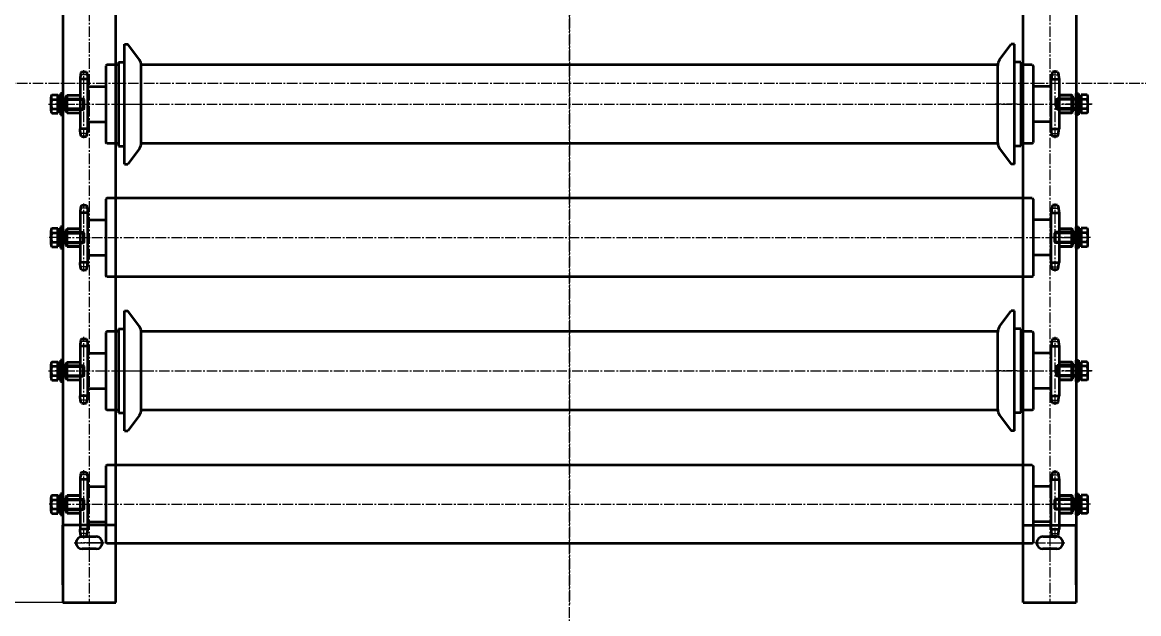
# Model space of a CAD drawing. Header units: millimetres. Extents: x -67280 to 67280, y -47520 to 47520.
# Drawn here: x -47868 to -46603, y -16093 to -15423 of the extents above; entities that cross this region are included whole.
import ezdxf

# ---------------------------------------------------------------- set-up
doc = ezdxf.new("R2010")
doc.units = ezdxf.units.MM
doc.linetypes.add('点画线', pattern=[18, 12, -2, 2, -2])
doc.layers.get('0').update_dxf_attribs({"lineweight": 35})
for name, color, linetype, lineweight in [('EB0', 7, 'Continuous', 35), ('EB0_1', 7, 'Continuous', 35), ('中心线层', 1, '点画线', 18), ('尺寸线层', 4, 'Continuous', 18), ('粗实线层', 7, 'Continuous', 35)]:
    doc.layers.add(name, color=color, linetype=linetype, lineweight=lineweight)
doc.styles.add('标准', font='', dxfattribs={"width": 0.667})
doc.styles.get('标准').set_extended_font_data('宋体')
doc.dimstyles.new('标准', dxfattribs={"dimscale": 160, "dimtxt": 2, "dimasz": 1, "dimexe": 1, "dimexo": 0, "dimgap": 1, "dimtad": 1, "dimdec": 1, "dimdsep": 46, "dimtxsty": '标准', "dimblk": '_CAXARROW', "dimcen": 0, "dimdle": 2, "dimaunit": 1, "dimadec": 0, "dimazin": 2, "dimtfac": 0.707107, "dimtdec": 3, "dimtmove": 0, "dimatfit": 3, "dimfxl": 0, "dimfrac": 2, "dimtolj": 1, "dimarcsym": 0})

# ---------------------------------------------------------------- blocks, each defined once
blk = doc.blocks.new('*X502')
at = {"layer": '尺寸线层', "linetype": 'Continuous', "lineweight": 18}
for points in [[(-51183.3, -14032.3), (-51163.3, -14192.3), (-51203.3, -14192.3)], [(-51183.3, -18397.3), (-51163.3, -18237.3), (-51203.3, -18237.3)]]:
    blk.add_hatch(color=0, dxfattribs=at).paths.add_polyline_path(points, flags=0)
at = {"layer": '尺寸线层', "color": 0}
for p, q in [((-46008, -14032.3), (-51343.3, -14032.3)), ((-46008, -18397.3), (-51343.3, -18397.3))]:
    blk.add_line(p, q, dxfattribs=at)
at = {"layer": '尺寸线层', "color": 0, "linetype": 'Continuous', "lineweight": 18}
blk.add_line((-51183.3, -14032.3), (-51183.3, -18397.3), dxfattribs=at)
at = {"layer": '尺寸线层', "color": 0, "insert": (-51503.3, -16214.8), "char_height": 320, "width": 1246.015, "attachment_point": 5, "rotation": 90, "line_spacing_factor": 1.15057, "style": '标准'}
blk.add_mtext('\\T1.1;4365', dxfattribs=at)
blk = doc.blocks.new('_CAXARROW')
blk.add_hatch(color=0).paths.add_polyline_path([(0, 0), (-1, 0.125), (-1, -0.125)], flags=0)
blk = doc.blocks.new('*X1348')
at = {"layer": 'EB0', "linetype": '点画线', "lineweight": 18}
for p, q in [((-550, -944.5), (-550, -867.5)), ((550, -944.5), (550, -867.5)), ((-545.5, -872.8), (-554.4, -872.8)), ((545.6, -872.8), (554.5, -872.8)), ((-590.1, -906), (-546.6, -906)), ((-573.5, -906), (-582.6, -906)), ((-572.9, -906), (592.1, -906)), ((-507, -906), (-482, -906)), ((507, -906), (482, -906)), ((592.1, -906), (548.6, -906)), ((573.5, -906), (582.6, -906)), ((-545.5, -939.2), (-554.4, -939.2)), ((545.6, -939.2), (554.5, -939.2)), ((-545.5, -1023.8), (-554.4, -1023.8)), ((-550, -1095.5), (-550, -1018.5)), ((545.6, -1023.8), (554.5, -1023.8)), ((550, -1095.5), (550, -1018.5)), ((-573.5, -1057), (-591.7, -1057)), ((-576.9, -1057), (588.1, -1057)), ((590.1, -1057), (546.6, -1057)), ((573.5, -1057), (582.6, -1057)), ((-545.5, -1090.2), (-554.4, -1090.2)), ((545.6, -1090.2), (554.5, -1090.2)), ((-545.5, -1174.8), (-554.4, -1174.8)), ((-550, -1246.5), (-550, -1169.5)), ((545.6, -1174.8), (554.5, -1174.8)), ((550, -1246.5), (550, -1169.5)), ((-590.1, -1208), (-546.6, -1208)), ((-573.5, -1208), (-582.6, -1208)), ((-572.9, -1208), (592.1, -1208)), ((-507, -1208), (-482, -1208)), ((507, -1208), (482, -1208)), ((592.1, -1208), (548.6, -1208)), ((573.5, -1208), (582.6, -1208)), ((-545.5, -1241.2), (-554.4, -1241.2)), ((545.6, -1241.2), (554.5, -1241.2)), ((-545.5, -1325.8), (-554.4, -1325.8)), ((-550, -1397.5), (-550, -1320.5)), ((545.6, -1325.8), (554.5, -1325.8)), ((550, -1397.5), (550, -1320.5)), ((-573.5, -1359), (-590.1, -1359)), ((-576.9, -1359), (588.1, -1359)), ((590.1, -1359), (546.6, -1359)), ((573.5, -1359), (582.6, -1359)), ((-545.5, -1392.2), (-554.4, -1392.2)), ((545.6, -1392.2), (554.5, -1392.2))]:
    blk.add_line(p, q, dxfattribs=at)
at = {"layer": 'EB0'}
for p, q in [((-586.3, -895.6), (-579.6, -895.6)), ((-579.6, -916.4), (-579.6, -895.6)), ((-579.6, -896.8), (-579.6, -915.2)), ((-576.5, -896.8), (-579.6, -896.8)), ((-576.5, -894), (-576.5, -918)), ((-574, -894), (-576.5, -894)), ((-576.5, -896.8), (-576.5, -915.2)), ((-574, -918), (-574, -894)), ((574, -918), (574, -894)), ((574, -894), (576.5, -894)), ((576.5, -894), (576.5, -918)), ((576.5, -896.8), (576.5, -915.2)), ((576.5, -896.8), (579.6, -896.8)), ((579.6, -916.4), (579.6, -895.6)), ((586.3, -895.6), (579.6, -895.6)), ((579.6, -896.8), (579.6, -915.2)), ((-587.1, -913.8), (-587.1, -898.2)), ((-586.3, -900.8), (-579.6, -900.8)), ((-579.6, -912), (-579.6, -900)), ((-579.6, -900), (-550.5, -900)), ((-576.5, -905.2), (-579.6, -904.4)), ((-576.9, -906.7), (-579.6, -906)), ((-576.5, -906.8), (-576.9, -906.7)), ((-574, -899.5), (-576.5, -899.5)), ((-570, -899.9), (-574, -899.9)), ((-571.6, -912), (-571.6, -900)), ((-571.6, -900.9), (-549.6, -900.9)), ((-549.6, -900.9), (-550.5, -900)), ((-550.5, -912), (-550.5, -900)), ((-549.6, -911.1), (-549.6, -900.9)), ((551.6, -900.9), (552.5, -900)), ((551.6, -911.1), (551.6, -900.9)), ((573.6, -900.9), (551.6, -900.9)), ((579.6, -900), (552.5, -900)), ((552.5, -912), (552.5, -900)), ((570, -899.9), (574, -899.9)), ((573.6, -912), (573.6, -900)), ((574, -899.5), (576.5, -899.5)), ((576.5, -905.2), (579.6, -904.4)), ((576.5, -906.8), (576.9, -906.7)), ((576.9, -906.7), (579.6, -906)), ((579.6, -912), (579.6, -900)), ((586.3, -900.8), (579.6, -900.8)), ((587.1, -913.8), (587.1, -898.2)), ((-586.3, -911.2), (-579.6, -911.2)), ((-586.3, -916.4), (-579.6, -916.4)), ((-579.6, -912), (-550.5, -912)), ((-576.5, -915.2), (-579.6, -915.2)), ((-576.5, -912.5), (-574, -912.5)), ((-576.5, -918), (-574, -918)), ((-570, -912.1), (-574, -912.1)), ((-571.6, -911.1), (-549.6, -911.1)), ((-549.6, -911.1), (-550.5, -912)), ((551.6, -911.1), (552.5, -912)), ((573.6, -911.1), (551.6, -911.1)), ((579.6, -912), (552.5, -912)), ((570, -912.1), (574, -912.1)), ((576.5, -912.5), (574, -912.5)), ((576.5, -918), (574, -918)), ((576.5, -915.2), (579.6, -915.2)), ((586.3, -911.2), (579.6, -911.2)), ((586.3, -916.4), (579.6, -916.4)), ((-587.1, -1064.8), (-587.1, -1049.2)), ((-586.3, -1046.6), (-579.6, -1046.6)), ((-579.6, -1067.4), (-579.6, -1046.6)), ((-579.6, -1047.8), (-579.6, -1066.2)), ((-576.5, -1047.8), (-579.6, -1047.8)), ((-576.5, -1045), (-576.5, -1069)), ((-574, -1045), (-576.5, -1045)), ((-576.5, -1047.8), (-576.5, -1066.2)), ((-574, -1069), (-574, -1045)), ((574, -1069), (574, -1045)), ((574, -1045), (576.5, -1045)), ((576.5, -1045), (576.5, -1069)), ((576.5, -1047.8), (576.5, -1066.2)), ((576.5, -1047.8), (579.6, -1047.8)), ((579.6, -1067.4), (579.6, -1046.6)), ((586.3, -1046.6), (579.6, -1046.6)), ((579.6, -1047.8), (579.6, -1066.2)), ((587.1, -1064.8), (587.1, -1049.2)), ((-586.3, -1051.8), (-579.6, -1051.8)), ((-579.6, -1063), (-579.6, -1051)), ((-579.6, -1051), (-550.5, -1051)), ((-576.5, -1056.2), (-579.6, -1055.4)), ((-576.9, -1057.7), (-579.6, -1057)), ((-576.5, -1057.8), (-576.9, -1057.7)), ((-574, -1050.5), (-576.5, -1050.5)), ((-571.6, -1063), (-571.6, -1051)), ((-571.6, -1051.9), (-549.6, -1051.9)), ((-549.6, -1051.9), (-550.5, -1051)), ((-550.5, -1063), (-550.5, -1051)), ((-549.6, -1062.1), (-549.6, -1051.9)), ((549.6, -1051.9), (550.5, -1051)), ((549.6, -1062.1), (549.6, -1051.9)), ((571.6, -1051.9), (549.6, -1051.9)), ((579.6, -1051), (550.5, -1051)), ((550.5, -1063), (550.5, -1051)), ((571.6, -1063), (571.6, -1051)), ((574, -1050.5), (576.5, -1050.5)), ((576.5, -1056.2), (579.6, -1055.4)), ((576.5, -1057.8), (576.9, -1057.7)), ((576.9, -1057.7), (579.6, -1057)), ((579.6, -1063), (579.6, -1051)), ((586.3, -1051.8), (579.6, -1051.8)), ((-586.3, -1062.2), (-579.6, -1062.2)), ((-586.3, -1067.4), (-579.6, -1067.4)), ((-579.6, -1063), (-550.5, -1063)), ((-576.5, -1066.2), (-579.6, -1066.2)), ((-576.5, -1063.5), (-574, -1063.5)), ((-576.5, -1069), (-574, -1069)), ((-571.6, -1062.1), (-549.6, -1062.1)), ((-549.6, -1062.1), (-550.5, -1063)), ((549.6, -1062.1), (550.5, -1063)), ((571.6, -1062.1), (549.6, -1062.1)), ((579.6, -1063), (550.5, -1063)), ((576.5, -1063.5), (574, -1063.5)), ((576.5, -1069), (574, -1069)), ((576.5, -1066.2), (579.6, -1066.2)), ((586.3, -1062.2), (579.6, -1062.2)), ((586.3, -1067.4), (579.6, -1067.4)), ((-587.1, -1215.8), (-587.1, -1200.2)), ((-586.3, -1197.6), (-579.6, -1197.6)), ((-579.6, -1218.4), (-579.6, -1197.6)), ((-579.6, -1198.8), (-579.6, -1217.2)), ((-576.5, -1198.8), (-579.6, -1198.8)), ((-576.5, -1196), (-576.5, -1220)), ((-574, -1196), (-576.5, -1196)), ((-576.5, -1198.8), (-576.5, -1217.2)), ((-574, -1220), (-574, -1196)), ((574, -1220), (574, -1196)), ((574, -1196), (576.5, -1196)), ((576.5, -1196), (576.5, -1220)), ((576.5, -1198.8), (576.5, -1217.2)), ((576.5, -1198.8), (579.6, -1198.8)), ((579.6, -1218.4), (579.6, -1197.6)), ((586.3, -1197.6), (579.6, -1197.6)), ((579.6, -1198.8), (579.6, -1217.2)), ((587.1, -1215.8), (587.1, -1200.2)), ((-586.3, -1202.8), (-579.6, -1202.8)), ((-586.3, -1213.2), (-579.6, -1213.2)), ((-579.6, -1214), (-579.6, -1202)), ((-579.6, -1202), (-550.5, -1202)), ((-576.5, -1207.2), (-579.6, -1206.4)), ((-576.9, -1208.7), (-579.6, -1208)), ((-576.5, -1208.8), (-576.9, -1208.7)), ((-574, -1201.5), (-576.5, -1201.5)), ((-570, -1201.9), (-574, -1201.9)), ((-571.6, -1214), (-571.6, -1202)), ((-571.6, -1202.9), (-549.6, -1202.9)), ((-571.6, -1213.1), (-549.6, -1213.1)), ((-549.6, -1202.9), (-550.5, -1202)), ((-550.5, -1214), (-550.5, -1202)), ((-549.6, -1213.1), (-550.5, -1214)), ((-549.6, -1213.1), (-549.6, -1202.9)), ((551.6, -1202.9), (552.5, -1202)), ((551.6, -1213.1), (551.6, -1202.9)), ((573.6, -1202.9), (551.6, -1202.9)), ((551.6, -1213.1), (552.5, -1214)), ((573.6, -1213.1), (551.6, -1213.1)), ((579.6, -1202), (552.5, -1202)), ((552.5, -1214), (552.5, -1202)), ((570, -1201.9), (574, -1201.9)), ((573.6, -1214), (573.6, -1202)), ((574, -1201.5), (576.5, -1201.5)), ((576.5, -1207.2), (579.6, -1206.4)), ((576.5, -1208.8), (576.9, -1208.7)), ((576.9, -1208.7), (579.6, -1208)), ((579.6, -1214), (579.6, -1202)), ((586.3, -1202.8), (579.6, -1202.8)), ((586.3, -1213.2), (579.6, -1213.2)), ((-586.3, -1218.4), (-579.6, -1218.4)), ((-579.6, -1214), (-550.5, -1214)), ((-576.5, -1217.2), (-579.6, -1217.2)), ((-576.5, -1214.5), (-574, -1214.5)), ((-576.5, -1220), (-574, -1220)), ((-570, -1214.1), (-574, -1214.1)), ((579.6, -1214), (552.5, -1214)), ((570, -1214.1), (574, -1214.1)), ((576.5, -1214.5), (574, -1214.5)), ((576.5, -1220), (574, -1220)), ((576.5, -1217.2), (579.6, -1217.2)), ((586.3, -1218.4), (579.6, -1218.4)), ((-587.1, -1366.8), (-587.1, -1351.2)), ((-586.3, -1348.6), (-579.6, -1348.6)), ((-579.6, -1369.4), (-579.6, -1348.6)), ((-579.6, -1349.8), (-579.6, -1368.2)), ((-576.5, -1349.8), (-579.6, -1349.8)), ((-576.5, -1347), (-576.5, -1371)), ((-574, -1347), (-576.5, -1347)), ((-576.5, -1349.8), (-576.5, -1368.2)), ((-574, -1352.5), (-576.5, -1352.5)), ((-574, -1371), (-574, -1347)), ((574, -1371), (574, -1347)), ((574, -1347), (576.5, -1347)), ((574, -1352.5), (576.5, -1352.5)), ((576.5, -1347), (576.5, -1371)), ((576.5, -1349.8), (576.5, -1368.2)), ((576.5, -1349.8), (579.6, -1349.8)), ((579.6, -1369.4), (579.6, -1348.6)), ((586.3, -1348.6), (579.6, -1348.6)), ((579.6, -1349.8), (579.6, -1368.2)), ((587.1, -1366.8), (587.1, -1351.2)), ((-586.3, -1353.8), (-579.6, -1353.8)), ((-586.3, -1364.2), (-579.6, -1364.2)), ((-579.6, -1365), (-579.6, -1353)), ((-579.6, -1353), (-550.5, -1353)), ((-576.5, -1358.2), (-579.6, -1357.4)), ((-576.9, -1359.7), (-579.6, -1359)), ((-579.6, -1365), (-550.5, -1365)), ((-576.5, -1359.8), (-576.9, -1359.7)), ((-576.5, -1365.5), (-574, -1365.5)), ((-571.6, -1365), (-571.6, -1353)), ((-571.6, -1353.9), (-549.6, -1353.9)), ((-571.6, -1364.1), (-549.6, -1364.1)), ((-549.6, -1353.9), (-550.5, -1353)), ((-550.5, -1365), (-550.5, -1353)), ((-549.6, -1364.1), (-550.5, -1365)), ((-549.6, -1364.1), (-549.6, -1353.9)), ((549.6, -1353.9), (550.5, -1353)), ((549.6, -1364.1), (549.6, -1353.9)), ((571.6, -1353.9), (549.6, -1353.9)), ((549.6, -1364.1), (550.5, -1365)), ((571.6, -1364.1), (549.6, -1364.1)), ((579.6, -1353), (550.5, -1353)), ((550.5, -1365), (550.5, -1353)), ((579.6, -1365), (550.5, -1365)), ((571.6, -1365), (571.6, -1353)), ((576.5, -1365.5), (574, -1365.5)), ((576.5, -1358.2), (579.6, -1357.4)), ((576.5, -1359.8), (576.9, -1359.7)), ((576.9, -1359.7), (579.6, -1359)), ((579.6, -1365), (579.6, -1353)), ((586.3, -1353.8), (579.6, -1353.8)), ((586.3, -1364.2), (579.6, -1364.2)), ((-586.3, -1369.4), (-579.6, -1369.4)), ((-576.5, -1368.2), (-579.6, -1368.2)), ((-576.5, -1371), (-574, -1371)), ((576.5, -1371), (574, -1371)), ((576.5, -1368.2), (579.6, -1368.2)), ((586.3, -1369.4), (579.6, -1369.4))]:
    blk.add_line(p, q, dxfattribs=at)
at = {"layer": 'EB0', "linetype": 'Continuous', "lineweight": 18}
for p, q in [((-576.5, -898), (-574, -895.5)), ((574, -895.7), (575.7, -894)), ((574.4, -899.5), (576.5, -897.4)), ((-576.5, -915), (-574, -912.5)), ((-575.3, -918), (-574, -916.7)), ((574, -916.9), (576.5, -914.4)), ((-574, -1046.8), (-576.5, -1049.3)), ((574, -1046.8), (576.5, -1049.3)), ((-574, -1063.8), (-576.5, -1066.3)), ((-574, -1068), (-575, -1069)), ((574, -1063.8), (576.5, -1066.3)), ((574, -1068), (575, -1069)), ((-576.5, -1200), (-574, -1197.5)), ((574, -1197.7), (575.7, -1196)), ((574.4, -1201.5), (576.5, -1199.4)), ((-576.5, -1217), (-574, -1214.5)), ((-575.3, -1220), (-574, -1218.7)), ((574, -1218.9), (576.5, -1216.4)), ((-574, -1348.8), (-576.5, -1351.3)), ((574, -1348.8), (576.5, -1351.3)), ((-574, -1365.8), (-576.5, -1368.3)), ((-574, -1370), (-575, -1371)), ((574, -1365.8), (576.5, -1368.3)), ((574, -1370), (575, -1371))]:
    blk.add_line(p, q, dxfattribs=at)
at = {"layer": 'EB0', "color": 1, "linetype": '点画线', "lineweight": 18}
for p, q in [((-571, -906), (-579.5, -906)), ((573, -906), (581.5, -906)), ((-571, -1057), (-579.5, -1057)), ((571, -1057), (579.5, -1057)), ((-571, -1208), (-579.5, -1208)), ((573, -1208), (581.5, -1208)), ((-571, -1359), (-579.5, -1359)), ((571, -1359), (579.5, -1359))]:
    blk.add_line(p, q, dxfattribs=at)
at = {"layer": 'EB0'}
for centre, radius, start, end in [((-582.3, -898.2), 4.79, 147.1328, 212.8672), ((582.3, -898.2), 4.79, 327.1328, 32.8672), ((-569.1, -906), 18, 163.2213, 196.7787), ((569.1, -906), 18, 343.2213, 16.7787), ((-582.3, -913.8), 4.79, 147.1328, 212.8672), ((582.3, -913.8), 4.79, 327.1328, 32.8672), ((-582.3, -1049.2), 4.79, 147.1328, 212.8672), ((582.3, -1049.2), 4.79, 327.1328, 32.8672), ((-569.1, -1057), 18, 163.2213, 196.7787), ((569.1, -1057), 18, 343.2213, 16.7787), ((-582.3, -1064.8), 4.79, 147.1328, 212.8672), ((582.3, -1064.8), 4.79, 327.1328, 32.8672), ((-582.3, -1200.2), 4.79, 147.1328, 212.8672), ((582.3, -1200.2), 4.79, 327.1328, 32.8672), ((-569.1, -1208), 18, 163.2213, 196.7787), ((-582.3, -1215.8), 4.79, 147.1328, 212.8672), ((569.1, -1208), 18, 343.2213, 16.7787), ((582.3, -1215.8), 4.79, 327.1328, 32.8672), ((-582.3, -1351.2), 4.79, 147.1328, 212.8672), ((582.3, -1351.2), 4.79, 327.1328, 32.8672), ((-569.1, -1359), 18, 163.2213, 196.7787), ((-582.3, -1366.8), 4.79, 147.1328, 212.8672), ((569.1, -1359), 18, 343.2213, 16.7787), ((582.3, -1366.8), 4.79, 327.1328, 32.8672)]:
    blk.add_arc(centre, radius, start, end, dxfattribs=at)
at = {"layer": 'EB0_1'}
for p, q in [((-574, 1180), (-574, -1470)), ((-514, -1470), (-514, 1180)), ((514, -1470), (514, 1180)), ((574, 1180), (574, -1470)), ((-574, -1450), (-574, -1382.5)), ((-514, -1382.5), (-574, -1382.5)), ((-514, -1450), (-514, -1382.5)), ((514, -1450), (514, -1382.5)), ((514, -1382.5), (574, -1382.5)), ((574, -1450), (574, -1382.5)), ((-552, -1395.5), (-536, -1395.5)), ((536, -1395.5), (552, -1395.5)), ((-536, -1409.5), (-552, -1409.5)), ((552, -1409.5), (536, -1409.5)), ((-574, -1470), (-514, -1470)), ((514, -1470), (574, -1470))]:
    blk.add_line(p, q, dxfattribs=at)
at = {"layer": 'EB0_1', "linetype": 'Continuous', "lineweight": 35}
for p, q in [((554.5, -916), (569, -916)), ((554.5, -1218), (569, -1218))]:
    blk.add_line(p, q, dxfattribs=at)
at = {"layer": 'EB0_1'}
for centre, start, end in [((-552, -1402.5), 90, 270), ((-536, -1402.5), 270, 90), ((536, -1402.5), 90, 270), ((552, -1402.5), 270, 90)]:
    blk.add_arc(centre, 7, start, end, dxfattribs=at)
at = {"layer": '中心线层'}
blk.add_line((0, 1280), (0, -1473), dxfattribs=at)
at = {"layer": '中心线层', "linetype": '点画线', "lineweight": 18}
for p, q in [((-544, 1180), (-544, -1470)), ((544, 1180), (544, -1470)), ((-560.9, -1402.5), (-526, -1402.5)), ((-534.5, -1402.5), (-553.5, -1402.5)), ((-529.5, -1402.5), (-548.5, -1402.5)), ((-544, -1393), (-544, -1412)), ((-544, -1393), (-544, -1412)), ((527.1, -1402.5), (562, -1402.5)), ((544, -1393), (544, -1412))]:
    blk.add_line(p, q, dxfattribs=at)
at = {"layer": '粗实线层', "linetype": 'Continuous', "lineweight": 35}
for p, q in [((-504, -838), (-500.3, -838)), ((-504, -974), (-504, -838)), ((-487.1, -855.8), (-500.3, -838)), ((487.1, -855.8), (500.3, -838)), ((504, -838), (500.3, -838)), ((504, -974), (504, -838)), ((-511, -858.5), (-504, -858.5)), ((-511, -858.5), (-511, -953.5)), ((511, -858.5), (504, -858.5)), ((511, -858.5), (511, -953.5)), ((-552.9, -869.5), (-547.1, -869.5)), ((-524, -861.5), (-525, -862.5)), ((-525, -862.5), (-525, -949.5)), ((-511, -861.5), (-524, -861.5)), ((485, -861.5), (-485, -861.5)), ((-485, -949.7), (-485, -862.3)), ((485, -949.7), (485, -862.3)), ((524, -861.5), (511, -861.5)), ((524, -861.5), (525, -862.5)), ((525, -862.5), (525, -949.5)), ((552.9, -869.5), (547.1, -869.5)), ((-545.5, -877.9), (-554.4, -877.9)), ((-554.4, -877.9), (-554.4, -934.1)), ((-545.5, -934.1), (-545.5, -877.9)), ((545.6, -877.9), (554.5, -877.9)), ((545.6, -934.1), (545.6, -877.9)), ((554.5, -877.9), (554.5, -934.1)), ((-570, -897), (-569, -896)), ((-570, -915), (-570, -897)), ((-569, -916), (-569, -896)), ((-569, -896), (-554.4, -896)), ((-545.5, -886), (-525, -886)), ((545.6, -886), (525, -886)), ((554.5, -896), (569, -896)), ((569, -896), (554.5, -896)), ((570, -897), (569, -896)), ((569, -916), (569, -896)), ((570, -915), (570, -897)), ((-569, -916), (-570, -915)), ((-569, -916), (-554.4, -916)), ((569, -916), (554.5, -916)), ((569, -916), (570, -915)), ((-545.5, -934.1), (-554.4, -934.1)), ((-545.5, -926), (-525, -926)), ((545.6, -926), (525, -926)), ((545.6, -934.1), (554.5, -934.1)), ((-552.9, -942.5), (-547.1, -942.5)), ((552.9, -942.5), (547.1, -942.5)), ((-524, -950.5), (-525, -949.5)), ((-511, -950.5), (-524, -950.5)), ((-511, -953.5), (-504, -953.5)), ((-487.1, -956.2), (-500.3, -974)), ((485, -950.5), (-485, -950.5)), ((487.1, -956.2), (500.3, -974)), ((511, -953.5), (504, -953.5)), ((524, -950.5), (511, -950.5)), ((524, -950.5), (525, -949.5)), ((-504, -974), (-500.3, -974)), ((504, -974), (500.3, -974)), ((-552.9, -1020.5), (-547.1, -1020.5)), ((-524, -1012.5), (-525, -1013.5)), ((-525, -1013.5), (-525, -1100.5)), ((524, -1012.5), (-524, -1012.5)), ((524, -1012.5), (525, -1013.5)), ((525, -1013.5), (525, -1100.5)), ((552.9, -1020.5), (547.1, -1020.5)), ((-554.4, -1028.9), (-554.4, -1085.1)), ((-545.5, -1028.9), (-554.4, -1028.9)), ((-545.5, -1085.1), (-545.5, -1028.9)), ((545.6, -1028.9), (554.5, -1028.9)), ((545.6, -1085.1), (545.6, -1028.9)), ((554.5, -1028.9), (554.5, -1085.1)), ((-570, -1048), (-569, -1047)), ((-570, -1066), (-570, -1048)), ((-569, -1067), (-569, -1047)), ((-554.4, -1047), (-569, -1047)), ((-569, -1047), (-554.4, -1047)), ((-545.5, -1037), (-525, -1037)), ((545.6, -1037), (525, -1037)), ((554.5, -1047), (569, -1047)), ((569, -1047), (554.5, -1047)), ((570, -1048), (569, -1047)), ((569, -1067), (569, -1047)), ((570, -1066), (570, -1048)), ((-569, -1067), (-570, -1066)), ((-554.4, -1067), (-569, -1067)), ((-569, -1067), (-554.4, -1067)), ((554.5, -1067), (569, -1067)), ((569, -1067), (554.5, -1067)), ((569, -1067), (570, -1066)), ((-545.5, -1085.1), (-554.4, -1085.1)), ((-545.5, -1077), (-525, -1077)), ((545.6, -1077), (525, -1077)), ((545.6, -1085.1), (554.5, -1085.1)), ((-552.9, -1093.5), (-547.1, -1093.5)), ((552.9, -1093.5), (547.1, -1093.5)), ((-524, -1101.5), (-525, -1100.5)), ((524, -1101.5), (-524, -1101.5)), ((524, -1101.5), (525, -1100.5)), ((-504, -1140), (-500.3, -1140)), ((-504, -1276), (-504, -1140)), ((-487.1, -1157.8), (-500.3, -1140)), ((487.1, -1157.8), (500.3, -1140)), ((504, -1140), (500.3, -1140)), ((504, -1276), (504, -1140)), ((-511, -1160.5), (-504, -1160.5)), ((-511, -1160.5), (-511, -1255.5)), ((511, -1160.5), (504, -1160.5)), ((511, -1160.5), (511, -1255.5)), ((-552.9, -1171.5), (-547.1, -1171.5)), ((-524, -1163.5), (-525, -1164.5)), ((-525, -1164.5), (-525, -1251.5)), ((-511, -1163.5), (-524, -1163.5)), ((485, -1163.5), (-485, -1163.5)), ((-485, -1251.7), (-485, -1164.3)), ((485, -1251.7), (485, -1164.3)), ((524, -1163.5), (511, -1163.5)), ((524, -1163.5), (525, -1164.5)), ((525, -1164.5), (525, -1251.5)), ((552.9, -1171.5), (547.1, -1171.5)), ((-545.5, -1179.9), (-554.4, -1179.9)), ((-554.4, -1179.9), (-554.4, -1236.1)), ((-545.5, -1236.1), (-545.5, -1179.9)), ((-545.5, -1188), (-525, -1188)), ((545.6, -1188), (525, -1188)), ((545.6, -1179.9), (554.5, -1179.9)), ((545.6, -1236.1), (545.6, -1179.9)), ((554.5, -1179.9), (554.5, -1236.1)), ((-570, -1199), (-569, -1198)), ((-570, -1217), (-570, -1199)), ((-569, -1218), (-569, -1198)), ((-569, -1198), (-554.4, -1198)), ((554.5, -1198), (569, -1198)), ((569, -1198), (554.5, -1198)), ((570, -1199), (569, -1198)), ((569, -1218), (569, -1198)), ((570, -1217), (570, -1199)), ((-569, -1218), (-570, -1217)), ((-569, -1218), (-554.4, -1218)), ((569, -1218), (554.5, -1218)), ((569, -1218), (570, -1217)), ((-545.5, -1236.1), (-554.4, -1236.1)), ((-545.5, -1228), (-525, -1228)), ((545.6, -1228), (525, -1228)), ((545.6, -1236.1), (554.5, -1236.1)), ((-552.9, -1244.5), (-547.1, -1244.5)), ((-524, -1252.5), (-525, -1251.5)), ((524, -1252.5), (525, -1251.5)), ((552.9, -1244.5), (547.1, -1244.5)), ((-511, -1252.5), (-524, -1252.5)), ((-511, -1255.5), (-504, -1255.5)), ((-487.1, -1258.2), (-500.3, -1276)), ((485, -1252.5), (-485, -1252.5)), ((487.1, -1258.2), (500.3, -1276)), ((511, -1255.5), (504, -1255.5)), ((524, -1252.5), (511, -1252.5)), ((-504, -1276), (-500.3, -1276)), ((504, -1276), (500.3, -1276)), ((-524, -1314.5), (-525, -1315.5)), ((524, -1314.5), (-524, -1314.5)), ((524, -1314.5), (525, -1315.5)), ((-552.9, -1322.5), (-547.1, -1322.5)), ((-525, -1315.5), (-525, -1402.5)), ((525, -1315.5), (525, -1402.5)), ((552.9, -1322.5), (547.1, -1322.5)), ((-554.4, -1330.9), (-554.4, -1387.1)), ((-545.5, -1330.9), (-554.4, -1330.9)), ((-545.5, -1387.1), (-545.5, -1330.9)), ((-545.5, -1339), (-525, -1339)), ((545.6, -1339), (525, -1339)), ((545.6, -1330.9), (554.5, -1330.9)), ((545.6, -1387.1), (545.6, -1330.9)), ((554.5, -1330.9), (554.5, -1387.1)), ((-570, -1350), (-569, -1349)), ((-570, -1368), (-570, -1350)), ((-569, -1369), (-569, -1349)), ((-554.4, -1349), (-569, -1349)), ((-569, -1349), (-554.4, -1349)), ((554.5, -1349), (569, -1349)), ((569, -1349), (554.5, -1349)), ((570, -1350), (569, -1349)), ((569, -1369), (569, -1349)), ((570, -1368), (570, -1350)), ((-569, -1369), (-570, -1368)), ((-554.4, -1369), (-569, -1369)), ((-569, -1369), (-554.4, -1369)), ((554.5, -1369), (569, -1369)), ((569, -1369), (554.5, -1369)), ((569, -1369), (570, -1368)), ((-545.5, -1387.1), (-554.4, -1387.1)), ((-545.5, -1379), (-525, -1379)), ((545.6, -1379), (525, -1379)), ((545.6, -1387.1), (554.5, -1387.1)), ((-552.9, -1395.5), (-547.1, -1395.5)), ((-524, -1403.5), (-525, -1402.5)), ((524, -1403.5), (525, -1402.5)), ((552.9, -1395.5), (547.1, -1395.5)), ((524, -1403.5), (-524, -1403.5))]:
    blk.add_line(p, q, dxfattribs=at)
for centre, start, end in [((-496, -862.3), 360, 36.4128), ((496, -862.3), 143.5872, 180), ((-496, -949.7), 323.5872, 0), ((496, -949.7), 180, 216.4128), ((-496, -1164.3), 360, 36.4128), ((496, -1164.3), 143.5872, 180), ((-496, -1251.7), 323.5872, 0), ((496, -1251.7), 180, 216.4128)]:
    blk.add_arc(centre, 11, start, end, dxfattribs=at)
for points, knots in [([(-552.9, -869.5), (-553.2, -870.6), (-553.9, -873.4), (-554.2, -876.2), (-554.4, -877.9)], [0, 0, 0, 0, 1910.752566, 4775.317602, 4775.317602, 4775.317602, 4775.317602]), ([(-547.1, -869.5), (-546.8, -870.6), (-546.1, -873.4), (-545.8, -876.2), (-545.5, -877.9)], [0, 0, 0, 0, 1908.515167, 4769.725937, 4769.725937, 4769.725937, 4769.725937]), ([(547.1, -869.5), (546.8, -870.6), (546.1, -873.4), (545.8, -876.2), (545.6, -877.9)], [0, 0, 0, 0, 3088.75944, 7719.370674, 7719.370674, 7719.370674, 7719.370674]), ([(552.9, -869.5), (553.2, -870.6), (553.9, -873.4), (554.2, -876.2), (554.5, -877.9)], [0, 0, 0, 0, 3103.546542, 7756.326327, 7756.326327, 7756.326327, 7756.326327]), ([(-552.9, -942.5), (-553.2, -941.4), (-553.9, -938.6), (-554.2, -935.8), (-554.4, -934.1)], [0, 0, 0, 0, 2038.351629, 5094.210829, 5094.210829, 5094.210829, 5094.210829]), ([(-547.1, -942.5), (-546.8, -941.4), (-546.1, -938.6), (-545.8, -935.8), (-545.5, -934.1)], [0, 0, 0, 0, 2037.082706, 5091.03956, 5091.03956, 5091.03956, 5091.03956]), ([(547.1, -942.5), (546.8, -941.4), (546.1, -938.6), (545.8, -935.8), (545.6, -934.1)], [0, 0, 0, 0, 3241.956858, 8102.23884, 8102.23884, 8102.23884, 8102.23884]), ([(552.9, -942.5), (553.2, -941.4), (553.9, -938.6), (554.2, -935.8), (554.5, -934.1)], [0, 0, 0, 0, 3256.535286, 8138.672977, 8138.672977, 8138.672977, 8138.672977]), ([(-552.9, -1020.5), (-553.2, -1021.6), (-553.9, -1024.4), (-554.2, -1027.2), (-554.4, -1028.9)], [0, 0, 0, 0, 2215.172984, 5536.119501, 5536.119501, 5536.119501, 5536.119501]), ([(-547.1, -1020.5), (-546.8, -1021.6), (-546.1, -1024.4), (-545.8, -1027.2), (-545.5, -1028.9)], [0, 0, 0, 0, 2214.940044, 5535.537343, 5535.537343, 5535.537343, 5535.537343]), ([(547.1, -1020.5), (546.8, -1021.6), (546.1, -1024.4), (545.8, -1027.2), (545.6, -1028.9)], [0, 0, 0, 0, 3440.748011, 8599.054026, 8599.054026, 8599.054026, 8599.054026]), ([(552.9, -1020.5), (553.2, -1021.6), (553.9, -1024.4), (554.2, -1027.2), (554.5, -1028.9)], [0, 0, 0, 0, 3455.056918, 8634.814581, 8634.814581, 8634.814581, 8634.814581]), ([(-552.9, -1093.5), (-553.2, -1092.4), (-553.9, -1089.6), (-554.2, -1086.8), (-554.4, -1085.1)], [0, 0, 0, 0, 2352.816873, 5880.116573, 5880.116573, 5880.116573, 5880.116573]), ([(-547.1, -1093.5), (-546.8, -1092.4), (-546.1, -1089.6), (-545.8, -1086.8), (-545.5, -1085.1)], [0, 0, 0, 0, 2353.319115, 5881.371768, 5881.371768, 5881.371768, 5881.371768]), ([(547.1, -1093.5), (546.8, -1092.4), (546.1, -1089.6), (545.8, -1086.8), (545.6, -1085.1)], [0, 0, 0, 0, 3596.223455, 8987.615389, 8987.615389, 8987.615389, 8987.615389]), ([(552.9, -1093.5), (553.2, -1092.4), (553.9, -1089.6), (554.2, -1086.8), (554.5, -1085.1)], [0, 0, 0, 0, 3610.357116, 9022.937976, 9022.937976, 9022.937976, 9022.937976]), ([(-552.9, -1171.5), (-553.2, -1172.6), (-553.9, -1175.4), (-554.2, -1178.2), (-554.4, -1179.9)], [0, 0, 0, 0, 2539.520324, 6346.722397, 6346.722397, 6346.722397, 6346.722397]), ([(-547.1, -1171.5), (-546.8, -1172.6), (-546.1, -1175.4), (-545.8, -1178.2), (-545.5, -1179.9)], [0, 0, 0, 0, 2540.802838, 6349.927633, 6349.927633, 6349.927633, 6349.927633]), ([(547.1, -1171.5), (546.8, -1172.6), (546.1, -1175.4), (545.8, -1178.2), (545.6, -1179.9)], [0, 0, 0, 0, 3797.693249, 9491.124988, 9491.124988, 9491.124988, 9491.124988]), ([(552.9, -1171.5), (553.2, -1172.6), (553.9, -1175.4), (554.2, -1178.2), (554.5, -1179.9)], [0, 0, 0, 0, 3811.59808, 9525.875684, 9525.875684, 9525.875684, 9525.875684]), ([(-552.9, -1244.5), (-553.2, -1243.4), (-553.9, -1240.6), (-554.2, -1237.8), (-554.4, -1236.1)], [0, 0, 0, 0, 2683.814203, 6707.339002, 6707.339002, 6707.339002, 6707.339002]), ([(-547.1, -1244.5), (-546.8, -1243.4), (-546.1, -1240.6), (-545.8, -1237.8), (-545.5, -1236.1)], [0, 0, 0, 0, 2685.657191, 6711.944962, 6711.944962, 6711.944962, 6711.944962]), ([(547.1, -1244.5), (546.8, -1243.4), (546.1, -1240.6), (545.8, -1237.8), (545.6, -1236.1)], [0, 0, 0, 0, 3954.828301, 9883.834013, 9883.834013, 9883.834013, 9883.834013]), ([(552.9, -1244.5), (553.2, -1243.4), (553.9, -1240.6), (554.2, -1237.8), (554.5, -1236.1)], [0, 0, 0, 0, 3968.585032, 9918.214581, 9918.214581, 9918.214581, 9918.214581]), ([(-552.9, -1322.5), (-553.2, -1323.6), (-553.9, -1326.4), (-554.2, -1329.2), (-554.4, -1330.9)], [0, 0, 0, 0, 2877.093217, 7190.378352, 7190.378352, 7190.378352, 7190.378352]), ([(-547.1, -1322.5), (-546.8, -1323.6), (-546.1, -1326.4), (-545.8, -1329.2), (-545.5, -1330.9)], [0, 0, 0, 0, 2879.530932, 7196.470644, 7196.470644, 7196.470644, 7196.470644]), ([(547.1, -1322.5), (546.8, -1323.6), (546.1, -1326.4), (545.8, -1329.2), (545.6, -1330.9)], [0, 0, 0, 0, 4158.290243, 10392.32235, 10392.32235, 10392.32235, 10392.32235]), ([(552.9, -1322.5), (553.2, -1323.6), (553.9, -1326.4), (554.2, -1329.2), (554.5, -1330.9)], [0, 0, 0, 0, 4171.851196, 10426.213633, 10426.213633, 10426.213633, 10426.213633]), ([(-552.9, -1395.5), (-553.2, -1394.4), (-553.9, -1391.6), (-554.2, -1388.8), (-554.4, -1387.1)], [0, 0, 0, 0, 3025.905956, 7562.288407, 7562.288407, 7562.288407, 7562.288407]), ([(-547.1, -1395.5), (-546.8, -1394.4), (-546.1, -1391.6), (-545.8, -1388.8), (-545.5, -1387.1)], [0, 0, 0, 0, 3028.777813, 7569.465698, 7569.465698, 7569.465698, 7569.465698]), ([(547.1, -1395.5), (546.8, -1394.4), (546.1, -1391.6), (545.8, -1388.8), (545.6, -1387.1)], [0, 0, 0, 0, 4316.666181, 10788.132576, 10788.132576, 10788.132576, 10788.132576]), ([(552.9, -1395.5), (553.2, -1394.4), (553.9, -1391.6), (554.2, -1388.8), (554.5, -1387.1)], [0, 0, 0, 0, 4330.100961, 10821.708529, 10821.708529, 10821.708529, 10821.708529])]:
    blk.add_open_spline(points, degree=3, knots=knots, dxfattribs=at)
blk = doc.blocks.new('*X1828')
at = {"layer": '尺寸线层', "linetype": 'Continuous', "lineweight": 18}
for points in [[(-48563, -13429.8), (-48543, -13589.8), (-48583, -13589.8)], [(-48563, -16079.8), (-48543, -15919.8), (-48583, -15919.8)]]:
    blk.add_hatch(color=0, dxfattribs=at).paths.add_polyline_path(points, flags=0)
at = {"layer": '尺寸线层', "color": 0}
for p, q in [((-47822, -13429.8), (-48723, -13429.8)), ((-47822, -16079.8), (-48723, -16079.8))]:
    blk.add_line(p, q, dxfattribs=at)
at = {"layer": '尺寸线层', "color": 0, "linetype": 'Continuous', "lineweight": 18}
blk.add_line((-48563, -13429.8), (-48563, -16079.8), dxfattribs=at)
at = {"layer": '尺寸线层', "color": 0, "insert": (-48883, -14754.8), "char_height": 320, "width": 1243.644, "attachment_point": 5, "rotation": 90, "line_spacing_factor": 1.15057, "style": '标准'}
blk.add_mtext('\\T1.1;2650', dxfattribs=at)

msp = doc.modelspace()

# ---------------------------------------------------------------- linework, layer by layer
at = {"layer": '中心线层'}
msp.add_line((22410.031, -15492.309), (-56073.679, -15492.309), dxfattribs=at)

# ---------------------------------------------------------------- dimensions: what is measured, and where the dimension line sits
at = {"layer": '尺寸线层'}
dim = msp.add_linear_dim(base=(-51183.269, -18397.309), p1=(-46007.985, -14032.309), p2=(-46007.985, -18397.309), angle=270, dimstyle='标准', override={"dimsah": 1, "dimtfill": 1, "dimtzin": 8}, dxfattribs=at)
dim.commit()
dim.dimension.update_dxf_attribs({"geometry": '*X502', "text_midpoint": (-51183.269, -16214.809)})

# ---------------------------------------------------------------- next in the draw order: block references
at = {"layer": '中心线层'}
msp.add_blockref('*X1348', (-47247.969, -14609.804), dxfattribs=at)

# ---------------------------------------------------------------- next in the draw order: linework, layer by layer
at = {"layer": '中心线层', "linetype": '点画线', "lineweight": 18}
msp.add_line((-47247.969, -22181.308), (-47247.969, -4818.458), dxfattribs=at)

# ---------------------------------------------------------------- next in the draw order: dimensions: what is measured, and where the dimension line sits
at = {"layer": '尺寸线层'}
dim = msp.add_linear_dim(base=(-48562.966, -16079.804), p1=(-47821.969, -13429.804), p2=(-47821.969, -16079.804), angle=90, dimstyle='标准', override={"dimsah": 1, "dimtfill": 1, "dimtzin": 8}, dxfattribs=at)
dim.commit()
dim.dimension.update_dxf_attribs({"geometry": '*X1828', "text_midpoint": (-48562.966, -14754.804)})

doc.saveas('drawing.dxf')
